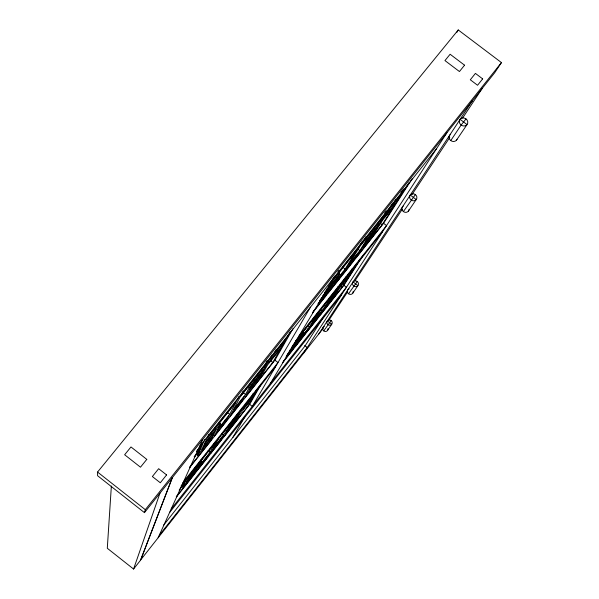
<?xml version="1.0" encoding="UTF-8"?>
<svg xmlns="http://www.w3.org/2000/svg" width="599" height="599" viewBox="0 0 599 599"><rect width="100%" height="100%" fill="white"/><g stroke="black" fill="none" stroke-linecap="round" stroke-linejoin="round"><path stroke-width="0.9" d="M111.362 486.029L107.296 548.272L133.57 569.05L140.563 560.17L172.272 477.703M144.456 512.647L145.317 509.682L501.445 62.581L458.25 29.95L97.555 472.057L97.592 475.718L144.456 512.647L494.699 72.726L501.445 62.581M133.57 569.05L159.97 493.157M172.407 477.538L140.728 559.848L323.235 328.319M158.129 537.767L202.754 439.419M182.343 484.396L183.594 481.648L277.996 362.537L274.724 359.999M204.873 439.501L203.45 442.579L196.539 451.264M181.504 486.089L182.86 487.159L184.739 483.094L179.146 490.162M186.671 478.923L185.173 482.158L180.172 488.47M196.345 454.304L197.625 455.315L200.246 449.662L194.6 456.767M194.121 456.812L200.845 448.344L202.949 443.807L196.659 451.721M189.793 474.977L188.228 478.301L201.781 461.193L200.388 460.099M208.991 434.268L207.456 437.532L236.867 400.551L238.979 396.456M196.629 469.384L198.299 465.985L187.824 479.207L186.326 482.39L196.629 469.384L195.267 468.313M213.85 434.35L216.172 429.625L203.87 445.102L201.788 449.535L213.85 434.35L212.563 433.347M189.509 467.347L210.998 440.28L213.326 435.54L197.625 455.315M201.781 461.193L199.557 465.67L210.174 452.252L214.614 443.657M220.38 423.778L217.28 430.015L229.709 414.366L235.894 402.378L206.64 439.164L204.439 443.829L220.38 423.778L219.062 422.752M226.34 420.962L228.953 415.901L216.913 431.055L214.539 435.825L226.34 420.962L225.097 419.989M218.103 439.247L213.514 448.059C223.247 435.024 233.348 422.25 242.31 408.698M243.254 390.892L240.791 395.61L269.445 359.587L271.983 354.99M241.607 401.727L244.482 396.351L232.607 411.303L229.956 416.395L241.607 401.727L240.364 400.761M245.56 394.434L249.326 387.411L264.953 367.749L268.434 361.452L240.004 397.204L233.603 409.484L245.56 394.434L243.014 392.45M236.807 418.626L239.128 414.426L229.065 427.132L226.901 431.13L236.807 418.626L235.459 417.57M260.805 375.229L264.017 369.418L252.246 384.229L249.251 389.769L260.805 375.229L259.532 374.24M245.59 404.542L243.104 409.005L254.38 394.771L257.053 390.076M276.349 349.292L273.331 354.713L286.936 337.611L290.23 331.824M456.962 32.234L458.25 29.95M247.694 406.541L253.624 396.119C243.508 409.402 233.281 422.632 224.011 436.469L247.694 406.541L245.725 405.006M257.929 388.571L258.813 387.029M272.785 362.462L280.946 348.116L267.633 364.866L263.425 372.428L248.36 391.394L245.276 397.115L272.785 362.462L270.321 360.553M282.009 346.229L285.723 339.693L272.298 356.585L268.831 362.807L282.009 346.229L280.714 345.226M261.276 384.064L249.671 404.355L176.615 496.676M292.948 328.671L274.941 360.164L189.733 467.505M232.816 437.472L244.976 416.545M310.447 307.19L252.284 406.392L249.019 403.846M291.533 347.697L293.862 343.819M326.141 290.163L327.047 288.658M327.952 287.153L328.858 285.648M319.686 300.908L321.603 297.725M322.562 296.131L334.916 280.205L330.401 287.617L319.769 301.005M334.646 276.072L330.85 282.376L358.03 248.211L362.432 241.083M270.194 383.727L334.669 276.745M283.23 361.639L292.514 349.906L295.846 344.44L286.12 356.727M313.127 311.637L324.673 297.089L329.21 289.631L318.002 303.745M338.255 272.882L339.536 273.863L333.606 283.574L345.136 269.048L356.353 250.884L329.884 284.166M291.638 347.742L303.76 332.445L299.448 339.498L309.421 326.912L317.552 313.734M338.929 279.134L343.684 271.444L332.505 285.513L327.96 292.956L338.929 279.134L337.724 278.206M320.824 309.601L312.528 323.003C323.011 309.121 333.65 295.352 343.482 281.006M322.883 306.246L321.903 307.834L327.601 300.638M365.959 236.687L361.669 243.621L388.167 210.309L392.779 203.009M317.208 318.705L320.847 312.888L311.293 324.95L307.804 330.588L317.208 318.705L315.92 317.71M353.14 261.231L358.09 253.31L347.068 267.191L342.306 274.874L353.14 261.231L351.935 260.303M359.819 250.592L366.281 240.251L380.769 222.034L386.467 213.012L360.156 246.099L348.723 264.563L359.819 250.592L357.97 249.169M334.407 295.344L338.255 289.265L328.821 301.177L325.115 307.085L334.407 295.344L333.096 294.334M344.702 279.059L346.192 276.701M374.001 232.719L379.272 224.385L368.355 238.117L363.279 246.219L374.001 232.719L372.773 231.776M346.574 277.097L342.508 283.514L353.081 270.171L357.311 263.545M348.685 273.765L347.787 275.173L357.506 262.909M395.924 199.22L391.739 205.824L404.332 189.995L409.162 182.44M342.433 286.831L351.853 272.096C341.026 286.202 330.259 300.354 320.166 314.969L342.433 286.831L340.517 285.356M358.651 261.471L359.58 260.018M382.14 224.707L394.973 204.633L382.626 220.17L375.783 230.959L361.796 248.578L356.54 256.949L382.14 224.707L380.358 223.337M396.665 201.968L402.491 192.848L390.054 208.489L384.446 217.34L396.665 201.968L395.407 201.009M324.643 315.344L305.116 345.84L163.392 525.465M363.016 255.421L343.886 285.296L282.623 362.717M412.097 178.779L383.607 223.27L312.483 312.865M303.506 353.253L446.936 132.716M318.765 334.002L472.326 100.827L470.702 103.11M329.046 319.948L347.615 291.878M354.84 280.961L402.296 209.223M412.097 194.405L449.759 137.485M462.653 117.988L482.255 88.36M323.752 330.903L331.157 320.547M348.543 293.757L357.266 281.508M403.389 211.574L415.392 194.593M457.015 139.253A4.215 3.826 31.7 0 1 450.777 140.57L461.133 125.049L466.015 118.902M327.466 330.528L331.711 324.269A2.74 2.606 32.7 0 0 329.854 319.986A2.74 2.606 32.7 0 0 327.061 323.535A2.74 2.606 32.7 0 0 331.711 324.269L327.376 320.922M352.654 293.36L357.903 285.626A3.047 2.875 32.4 0 0 355.821 280.879A3.047 2.875 32.4 0 0 352.736 284.795A3.047 2.875 32.4 0 0 357.903 285.626L353.073 281.904M408.376 211.14L416.223 199.564A3.736 3.444 31.9 0 0 413.617 193.821A3.736 3.444 31.9 0 0 409.918 198.516A3.736 3.444 31.9 0 0 416.223 199.564L410.285 195.034M456.513 140.114L467.033 124.592A4.335 3.923 31.6 0 0 463.963 118.003A4.335 3.923 31.6 0 0 459.74 123.334A4.335 3.923 31.6 0 0 467.033 124.592L460.129 119.351M159.252 535.281L307.257 347.495L304.689 345.503M182.86 487.159L196.27 470.215L194.578 473.652L176.286 496.773M171.164 509.03L346.432 287.258L343.249 284.802M169.547 512.594L341.153 295.367M298.729 336.376L386.542 225.583L383.577 223.315M182.455 483.812L187 478.084M191.553 472.334L192.713 470.874M193.866 469.414L206.041 454.049M207.786 451.848L208.946 450.388M210.099 448.928L215.318 442.339M218.65 438.131L219.811 436.664M223.292 432.276L237.796 413.969M239.533 411.775L240.693 410.308M241.854 408.847L243.014 407.38M246.331 403.209L252.134 395.894M253.295 394.427L254.448 392.966M255.608 391.499L257.353 389.305M295.457 341.213L300.002 335.47M301.14 334.04L311.383 321.116M312.521 319.679L318.773 311.787M328.739 299.201L338.435 286.973M340.142 284.817L341.28 283.379M342.418 281.934L344.133 279.778M181.025 486.051L275.428 366.917M294.334 343.04L382.551 231.723M266.008 362.036L267.147 360.605M337.881 271.624L339.027 270.186M384.648 212.93L386.348 210.796M400.813 192.631L403.726 188.977M199.43 446.742L436.581 148.634M324.778 292.424L339.536 273.863M379.504 221.068L380.769 222.034M365.023 239.286L366.281 240.251M351.74 269.138L353.081 270.171M342.658 267.147L345.136 269.048M338.016 286.509L339.348 287.542M329.158 286.659L330.401 287.617M323.46 296.153L324.673 297.089M320.158 309.346L322.135 310.866M307.437 325.377L309.421 326.912M291.219 348.903L292.514 349.906M263.65 366.738L264.953 367.749M248.023 386.392L249.326 387.411M253.01 393.7L254.38 394.771M227.156 412.367L229.709 414.366M221.72 433.549L223.749 435.129M209.747 439.307L210.998 440.28M208.138 450.665L210.174 452.252M199.519 447.311L200.845 448.344M97.555 472.057L145.317 509.682M450.777 140.57A4.215 3.826 31.7 0 1 450.538 134.333M409.035 209.523A3.646 3.369 31.9 0 1 403.786 211.844A3.646 3.369 31.9 0 1 403.232 206.101M353.2 291.264A2.988 2.823 32.4 0 1 350.977 294.364A2.988 2.823 32.4 0 1 347.502 292.312A2.988 2.823 32.4 0 1 349.12 288.853M327.81 329.952A2.688 2.561 32.8 0 1 323.49 330.67A2.688 2.561 32.8 0 1 324.291 326.455M327.967 328.626A2.688 2.561 32.8 0 1 327.975 329.3M199.34 466.359L197.618 469.818L207.748 457.022L209.643 453.346L199.34 466.359M212.772 449.4L210.848 453.099L220.851 440.452L222.948 436.544L212.772 449.4M290.163 349.988L287.033 355.192L296.692 343.002L299.972 337.604L290.163 349.988M298.699 340.853L295.367 346.304L304.876 334.287L308.365 328.641L298.699 340.853M166.574 474.917L160.3 482.779L152.363 476.542L158.653 468.695L166.574 474.917M482.659 78.881L477.56 85.268L470.305 79.779L475.419 73.4L482.659 78.881M146.785 459.373L140.48 467.198L124.644 454.753L130.979 446.959L146.785 459.373M464.562 65.186L459.44 71.543L444.96 60.581L450.111 54.247L464.562 65.186"/></g></svg>
